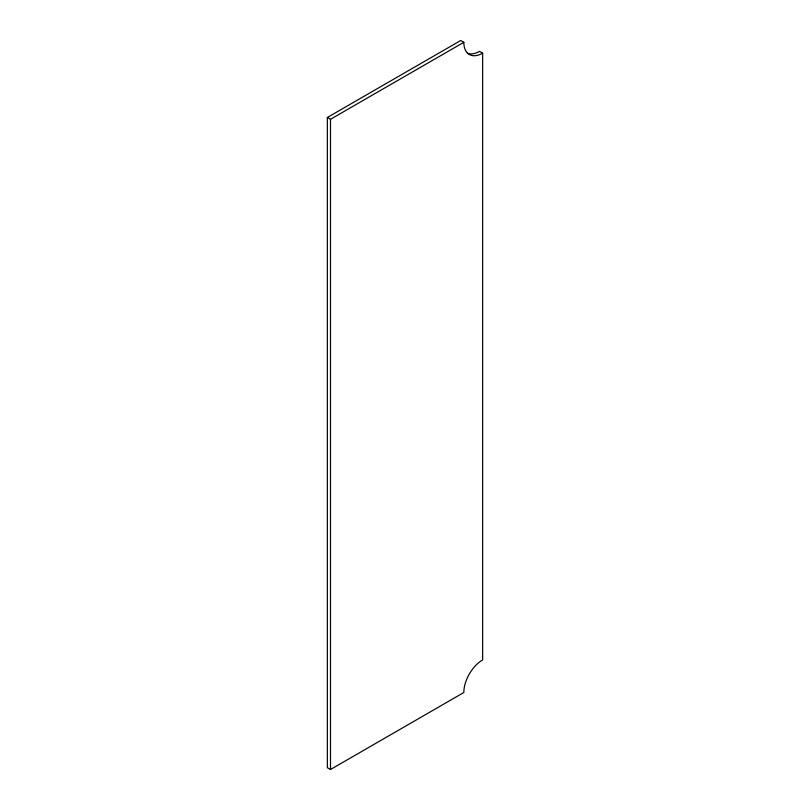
<?xml version="1.0" encoding="UTF-8"?>
<svg xmlns="http://www.w3.org/2000/svg" width="810" height="810" viewBox="0 0 810 810"><rect width="100%" height="100%" fill="white"/><g stroke="black" fill="none" stroke-linecap="round" stroke-linejoin="round"><path stroke-width="1.21" d="M327.351 117.48L460.688 40.5L463.826 42.312A26.619 15.37 -60 0 0 482.649 53.177L482.649 659.917A26.619 15.37 -60 0 0 463.826 692.52L330.49 769.5L327.351 767.688L327.351 117.48L330.49 119.293L463.826 42.312M482.649 53.177L479.51 51.364A26.619 15.37 -60 0 1 467.269 53.217M330.49 119.293L330.49 769.5"/></g></svg>
